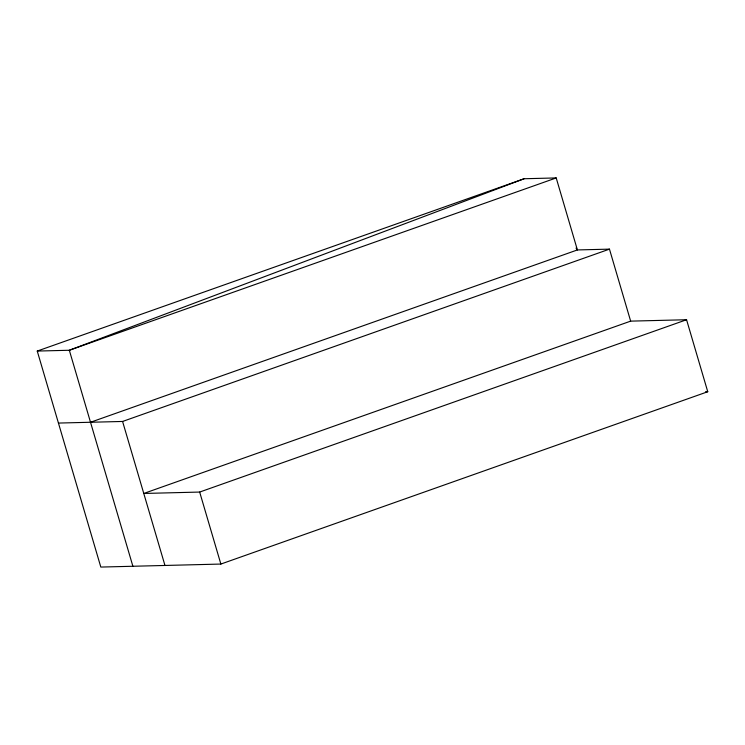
<?xml version="1.0" encoding="UTF-8"?>
<svg xmlns="http://www.w3.org/2000/svg" width="745" height="745" viewBox="0 0 745 745"><rect width="100%" height="100%" fill="white"/><g stroke="black" fill="none" stroke-linecap="round" stroke-linejoin="round"><path stroke-width="1.12" d="M630.652 321.132L609.466 249.137L577.394 249.938L556.208 177.934L524.135 178.744L69.322 350.262L37.25 351.063L100.817 567.066L220.865 564.058L707.75 391.73L686.564 319.735L630.652 321.132L143.766 493.46L199.669 492.063L686.564 319.735M37.25 351.063L524.135 178.744M556.208 177.934L69.322 350.262L132.889 566.256M90.508 422.266L577.394 249.938L576.015 248.085M58.436 423.067L122.58 421.456L609.466 249.137M705.468 391.786L707.75 391.73M199.669 492.063L220.865 564.058M122.58 421.456L164.962 565.455"/></g></svg>
